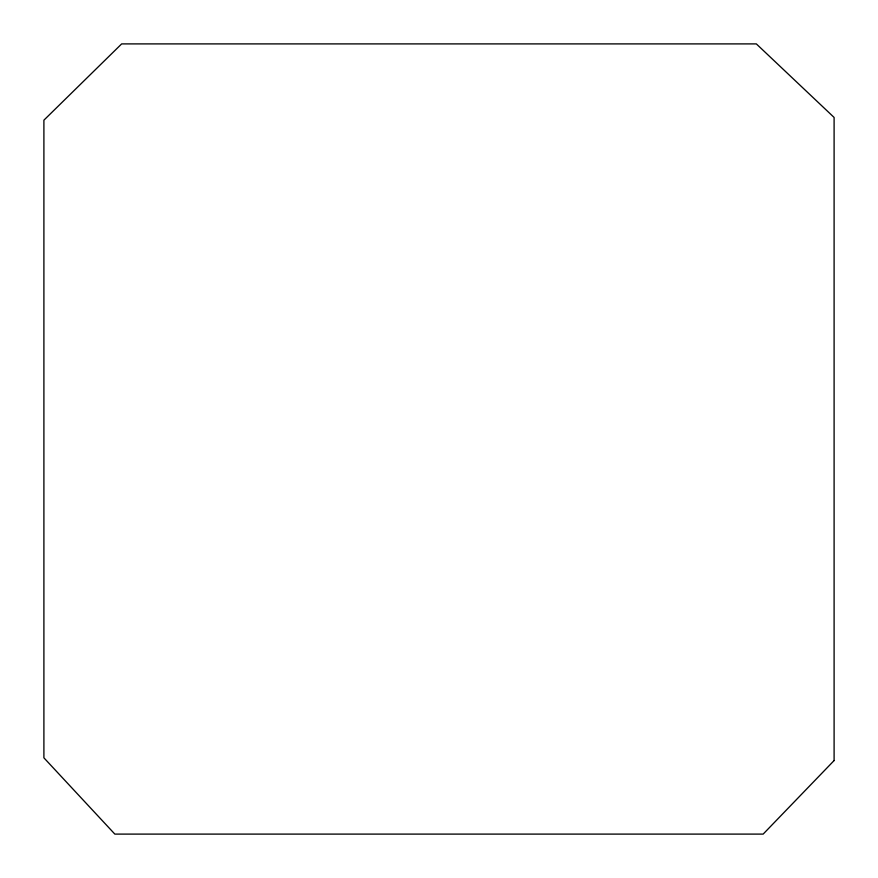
<?xml version="1.0" encoding="UTF-8"?>
<svg xmlns="http://www.w3.org/2000/svg" width="878" height="878" viewBox="0 0 878 878"><rect width="100%" height="100%" fill="white"/><g stroke="black" fill="none" stroke-linecap="round" stroke-linejoin="round"><path stroke-width="1.32" d="M834.1 760.557L763.158 834.1L114.842 834.1L43.9 757.824L43.9 120.176L121.658 43.9L756.342 43.9L834.1 117.443L834.1 760.557"/></g></svg>
